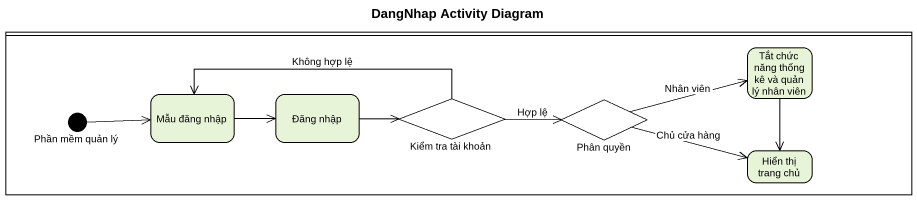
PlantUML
@startuml
title DangNhap Activity Diagram
hide empty description
state " " as lane1 <<partition>> {
  state "Tắt chức năng thống kê và quản lý nhân viên" as Tắt_chức_năng_thống_kê_và
  state "Phần mềm quản lý" as Phần_mềm_quản_lý <<start>>
  state "Mẫu đăng nhập" as Mẫu_đăng_nhập
  state "Đăng nhập" as Đăng_nhập
  state "Kiểm tra tài khoản" as Kiểm_tra_tài_khoản <<choice>>
  state "Phân quyền" as Phân_quyền <<choice>>
  state "Hiển thị trang chủ" as Hiển_thị_trang_chủ
}
Tắt_chức_năng_thống_kê_và --> Hiển_thị_trang_chủ
Phần_mềm_quản_lý -right-> Mẫu_đăng_nhập
Mẫu_đăng_nhập -right-> Đăng_nhập
Đăng_nhập -right-> Kiểm_tra_tài_khoản
Kiểm_tra_tài_khoản -left-> Mẫu_đăng_nhập : Không hợp lệ
Kiểm_tra_tài_khoản -right-> Phân_quyền : Hợp lệ
Phân_quyền -right-> Tắt_chức_năng_thống_kê_và : Nhân viên
Phân_quyền -right-> Hiển_thị_trang_chủ : Chủ cửa hàng
@enduml
